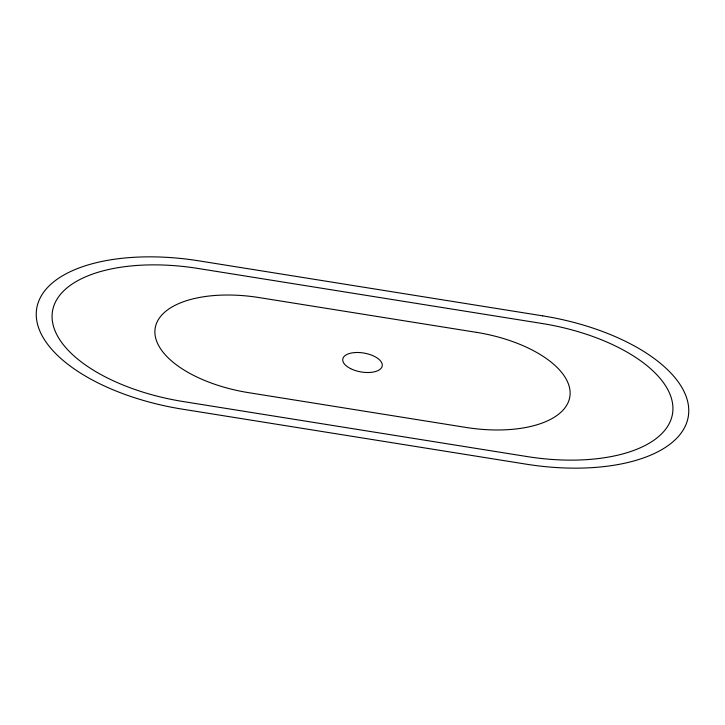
<?xml version="1.0" encoding="UTF-8"?>
<svg xmlns="http://www.w3.org/2000/svg" width="725" height="725" viewBox="0 0 725 725"><rect width="100%" height="100%" fill="white"/><g stroke="black" fill="none" stroke-linecap="round" stroke-linejoin="round"><path stroke-width="1.09" d="M542.653 315.846L198.831 260.837A156.138 74.503 9.9 0 0 36.458 310.345A156.138 74.503 9.9 0 0 182.347 409.154L526.169 464.163A156.138 74.503 9.9 0 0 688.542 414.655A156.138 74.503 9.9 0 0 542.653 315.846M541.811 323.45L197.979 268.449A140.124 66.863 9.9 0 0 52.263 312.874A140.124 66.863 9.9 0 0 183.189 401.55L527.021 456.551A140.124 66.863 9.9 0 0 672.737 412.126A140.124 66.863 9.9 0 0 541.811 323.45M476.461 332.349L259.106 297.576A100.086 47.759 9.9 0 0 155.023 329.313A100.086 47.759 9.9 0 0 248.539 392.651L465.894 427.424A100.086 47.759 9.9 0 0 569.977 395.687A100.086 47.759 9.9 0 0 476.461 332.349M350.646 368.653A20.019 9.552 9.9 0 0 382.147 366.279A20.019 9.552 9.9 0 0 354.706 352.577A20.019 9.552 9.9 0 0 350.646 368.653"/></g></svg>
